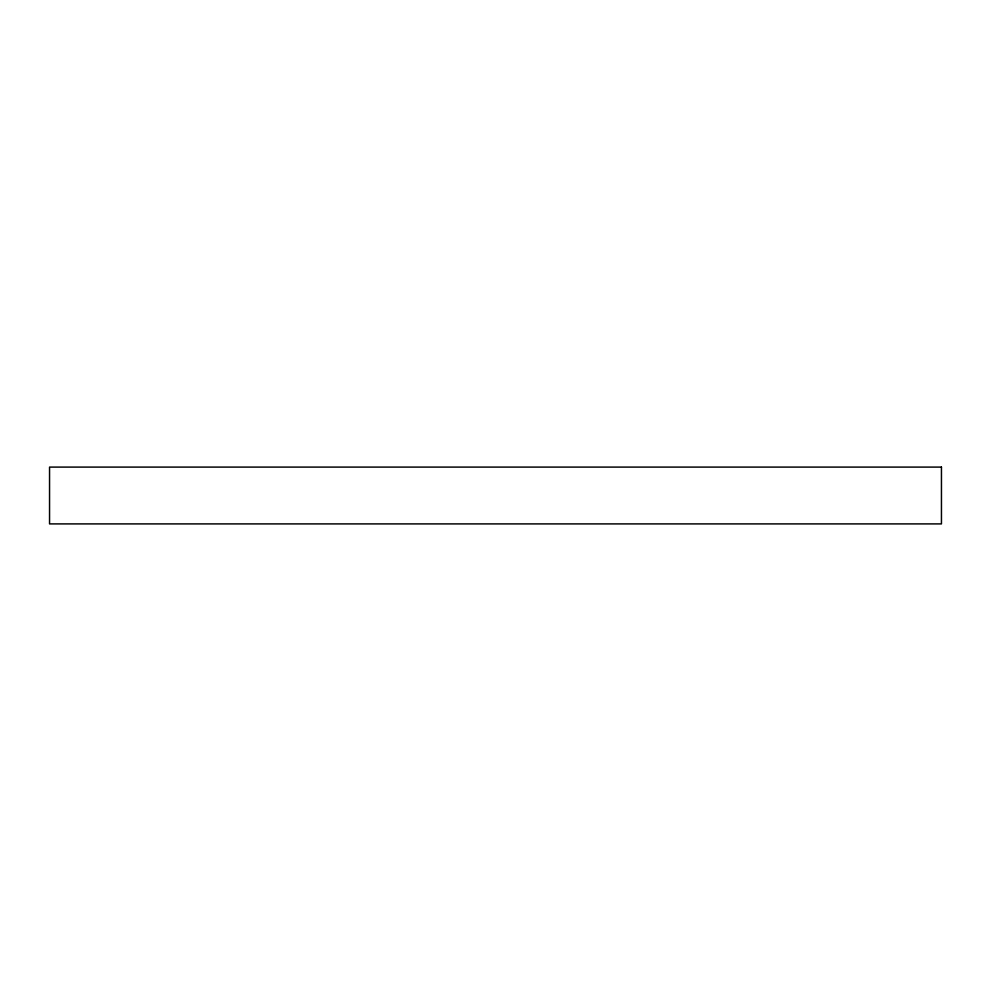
<?xml version="1.0" encoding="UTF-8"?>
<svg xmlns="http://www.w3.org/2000/svg" width="991" height="991" viewBox="0 0 991 991"><rect width="100%" height="100%" fill="white"/><g stroke="black" fill="none" stroke-linecap="round" stroke-linejoin="round"><path stroke-width="1.49" d="M941.45 467.095L49.55 467.095L49.55 523.905L941.45 523.905L941.45 467.095"/></g></svg>
